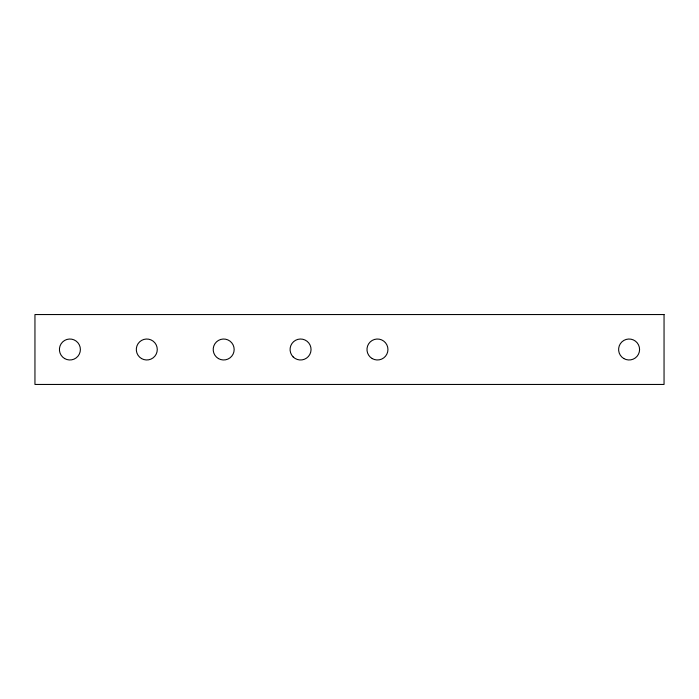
<?xml version="1.0" encoding="UTF-8"?>
<svg xmlns="http://www.w3.org/2000/svg" width="699" height="699" viewBox="0 0 699 699"><rect width="100%" height="100%" fill="white"/><g stroke="black" fill="none" stroke-linecap="round" stroke-linejoin="round"><path stroke-width="1.05" d="M664.05 314.55L34.95 314.55L34.95 384.45L664.05 384.45L664.05 314.55M218.438 358.578A10.485 10.485 0 0 0 234.165 349.5A10.485 10.485 0 0 0 218.438 340.422A10.485 10.485 0 0 0 218.438 358.578M293.152 356.918A10.485 10.485 0 0 0 310.697 352.217A10.485 10.485 0 0 0 297.853 339.373A10.485 10.485 0 0 0 293.152 356.918M64.657 358.578A10.485 10.485 0 0 0 80.385 349.5A10.485 10.485 0 0 0 64.657 340.422A10.485 10.485 0 0 0 64.657 358.578M141.548 358.578A10.485 10.485 0 0 0 157.275 349.5A10.485 10.485 0 0 0 141.548 340.422A10.485 10.485 0 0 0 141.548 358.578M623.805 358.552A10.485 10.485 0 0 0 639.585 349.561A10.485 10.485 0 0 0 623.91 340.387A10.485 10.485 0 0 0 623.805 358.552M372.218 358.578A10.485 10.485 0 0 0 387.945 349.5A10.485 10.485 0 0 0 372.218 340.422A10.485 10.485 0 0 0 372.218 358.578"/></g></svg>
